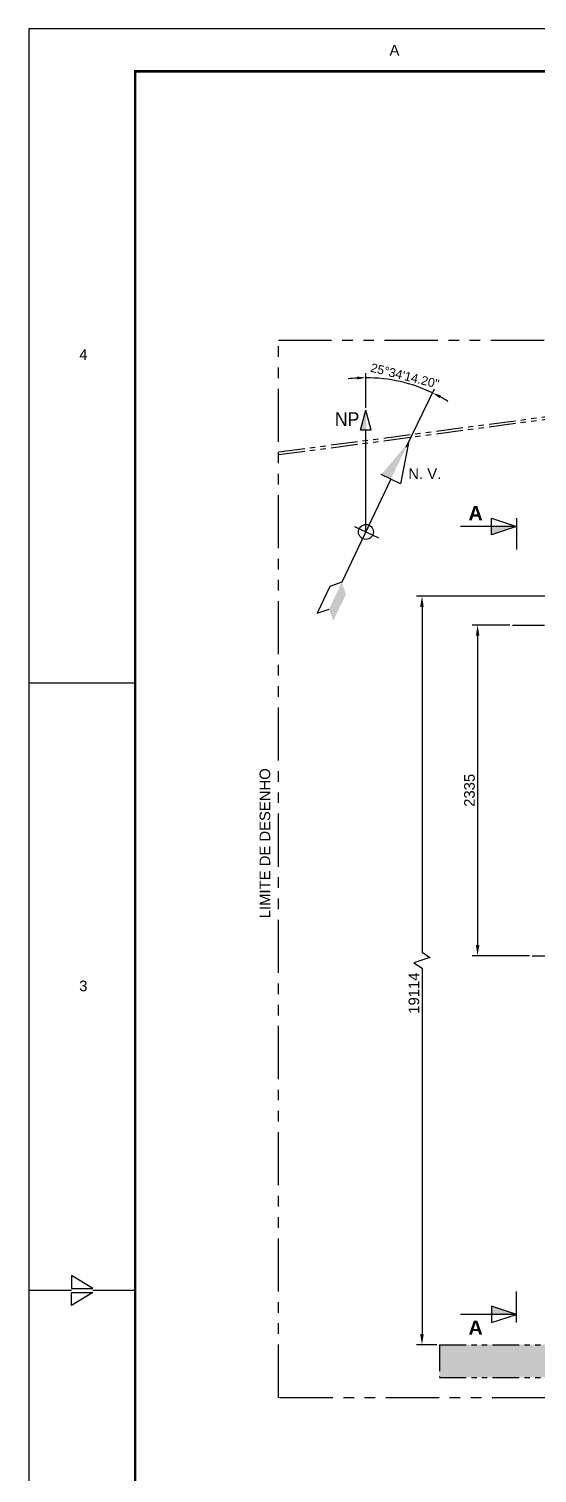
# Model space of a CAD drawing. Header units: millimetres. Extents: x -16232 to 52632, y -3739 to 20678.
# Drawn here: x 0 to 3586, y 7620 to 17820 of the extents above; entities that cross this region are included whole.
import ezdxf
from ezdxf.enums import TextEntityAlignment as Align

# ---------------------------------------------------------------- set-up
doc = ezdxf.new("R2010")
doc.units = ezdxf.units.MM
doc.header["$LTSCALE"] = 300
doc.header["$MEASUREMENT"] = 0
for name, pattern in [('CENTER', [2, 1.25, -0.25, 0.25, -0.25]), ('CENTER2', [1.125, 0.75, -0.125, 0.125, -0.125]), ('PHANTOM2', [1.25, 0.625, -0.125, 0.125, -0.125, 0.125, -0.125])]:
    doc.linetypes.add(name, pattern=pattern)
for name, color, linetype in [('EM-PJ-CENTRO', 10, 'CENTER2'), ('EM-PJ-CHEIA', 5, 'Continuous'), ('EM-PJ-COTA', 7, 'Continuous'), ('EM-PJ-FANTASMA', 8, 'PHANTOM2'), ('EM-PJ-TEXTO', 7, 'Continuous'), ('FORMATO', 7, 'Continuous'), ('MARCAS REVISÃO', 6, 'CENTER')]:
    doc.layers.add(name, color=color, linetype=linetype)
doc.styles.add('BOLD1', font='arial.ttf', dxfattribs={"width": 0.85})
doc.styles.add('PADRAO ANGLO', font='arial.ttf')
doc.styles.add('PADRAO ANGLO NEG', font='arialbd.ttf')
doc.dimstyles.new('COTAS-ANGLO-PADRÃO', dxfattribs={"dimscale": 30, "dimtxt": 2.5, "dimasz": 2.5, "dimexe": 1.25, "dimexo": 0.625, "dimtad": 1, "dimtxsty": 'PADRAO ANGLO', "dimcen": 2.5, "dimclrd": 256, "dimclre": 256, "dimclrt": 256, "dimadec": 0, "dimazin": 0, "dimtfac": 1, "dimtmove": 0, "dimatfit": 0, "dimfxl": 1, "dimarcsym": 0})

# ---------------------------------------------------------------- blocks, each defined once
blk = doc.blocks.new('FORMATO_A1')
for p, q in [((0, 594), (0, 0)), ((841, 594), (0, 594)), ((25, 440), (0, 440)), ((10, 297), (0, 297)), ((25, 297), (15, 297))]:
    blk.add_line(p, q)
at = {"const_width": 0.6}
blk.add_lwpolyline([(831, 584), (25, 584), (25, 10), (831, 10)], close=True, dxfattribs=at)
for points in [[(15, 297.5), (10, 300.5), (10, 297.5)], [(15, 296.5), (10, 293.5), (10, 296.5)]]:
    blk.add_lwpolyline(points, close=True)
at = {"style": 'PADRAO ANGLO'}
for s, p in [('A', (85.99, 588.98)), ('4', (12.81, 517.33)), ('3', (12.81, 368.71))]:
    blk.add_text(s, height=2.5, dxfattribs=at).set_placement(p, align=Align.MIDDLE)
blk = doc.blocks.new('*D24')
at = {"layer": 'Defpoints', "color": 0, "transparency": 16777216}
for p in [(3412, 13609), (3166, 11274), (3552, 11274)]:
    blk.add_point(p, dxfattribs=at)
at = {"layer": 'EM-PJ-COTA', "lineweight": -2, "transparency": 16777216}
for p, q in [((3394, 13609), (3129, 13609)), ((3166, 13534), (3166, 11349)), ((3533, 11274), (3129, 11274))]:
    blk.add_line(p, q, dxfattribs=at)
at = {"layer": 'EM-PJ-COTA', "transparency": 16777216}
for points in [[(3154, 13534), (3179, 13534), (3166, 13609)], [(3154, 11349), (3179, 11349), (3166, 11274)]]:
    blk.add_solid(points, dxfattribs=at)
at = {"layer": 'EM-PJ-COTA', "transparency": 16777216, "insert": (3109, 12442), "char_height": 75, "attachment_point": 5, "rotation": 90, "style": 'PADRAO ANGLO'}
blk.add_mtext('2335', dxfattribs=at)
blk = doc.blocks.new('A$C1C0A25BF')
at = {"layer": 'EM-PJ-CHEIA'}
blk.add_line((0, 8.83), (0, 0), dxfattribs=at)
blk.add_lwpolyline([(0, 6.5), (-7, 4.17), (-7, 8.83), (0, 6.5), (-15.75, 6.5)], dxfattribs=at)
blk.add_solid([(0, 6.5), (-7, 4.17), (-7, 6.5)], dxfattribs=at)
blk = doc.blocks.new('*D28')
at = {"layer": 'Defpoints', "color": 0, "transparency": 16777216}
for p in [(3734, 13813), (2774, 8527), (2897, 8527)]:
    blk.add_point(p, dxfattribs=at)
at = {"layer": 'EM-PJ-COTA', "lineweight": -2, "transparency": 16777216}
for p, q in [((3715, 13813), (2736, 13813)), ((2774, 13738), (2774, 11300)), ((2830, 11262), (2717, 11225)), ((2717, 11225), (2774, 11187)), ((2774, 11300), (2830, 11262)), ((2774, 11187), (2774, 8602)), ((2878, 8527), (2736, 8527))]:
    blk.add_line(p, q, dxfattribs=at)
at = {"layer": 'EM-PJ-COTA', "transparency": 16777216}
for points in [[(2761, 13738), (2786, 13738), (2774, 13813)], [(2761, 8602), (2786, 8602), (2774, 8527)]]:
    blk.add_solid(points, dxfattribs=at)
at = {"layer": 'EM-PJ-COTA', "transparency": 16777216, "insert": (2717, 11010), "char_height": 75, "attachment_point": 5, "rotation": 90, "style": 'PADRAO ANGLO'}
blk.add_mtext('19114', dxfattribs=at)
blk = doc.blocks.new('*D73')
at = {"layer": 'Defpoints', "color": 0, "transparency": 16777216}
for p in [(2539, 15344), (2378, 15128), (2657, 14851), (2378, 14268), (2378, 14268)]:
    blk.add_point(p, dxfattribs=at)
at = {"layer": 'EM-PJ-COTA', "lineweight": -2, "transparency": 16777216}
for p, q in [((2378, 15144), (2378, 15388)), ((2663, 14865), (2861, 15278))]:
    blk.add_line(p, q, dxfattribs=at)
for start, end in [(93.2912, 96.5824), (64.4294, 90), (57.847, 61.1382)]:
    blk.add_arc((2378, 14268), 1088, start, end, dxfattribs=at)
at = {"layer": 'EM-PJ-COTA', "transparency": 16777216}
for points in [[(2315, 15365), (2315, 15344), (2378, 15356)], [(2898, 15212), (2908, 15231), (2847, 15250)]]:
    blk.add_solid(points, dxfattribs=at)
at = {"layer": 'EM-PJ-COTA', "transparency": 16777216, "insert": (2653, 15370), "char_height": 62.5, "attachment_point": 5, "rotation": 345.9507, "style": 'PADRAO ANGLO'}
blk.add_mtext('25°34\'14.20"', dxfattribs=at)

msp = doc.modelspace()

# ---------------------------------------------------------------- hatches: boundary and pattern name
at = {"layer": 'EM-PJ-FANTASMA'}
h = msp.add_hatch(dxfattribs=at)
h.set_pattern_fill('AR-CONC', color=256, scale=25)
h.set_pattern_definition([(50, (995.09, 3541.49), (179.315, -15.688), [18.75, -206.25]), (355, (995.09, 3541.5), (-34.688, 188.048), [15, -165]), (100.4514, (1010.03, 3540.18), (144.6272, 172.36), [15.935, -175.2855]), (46.1842, (995.09, 3591.5), (266.8103, -41.38), [28.125, -309.375]), (96.6356, (1017.32, 3588.04), (233.6655, 243.53), [23.9026, -262.9284]), (351.184, (995.09, 3591.5), (233.6655, 243.53), [22.5, -247.5]), (21, (1020.09, 3578.99), (149.2268, -100.6547), [18.75, -206.25]), (326, (1020.09, 3579), (60.829, 181.2875), [15, -165]), (71.4514, (1032.52, 3570.6), (210.0556, 80.6328), [15.935, -175.2855]), (37.5, (995.086, 3541.49), (3.03996, 83.22346), [0, -163, 0, -167.5, 0, -165.625]), (7.5, (995.09, 3541.49), (65.7674, 98.6029), [0, -95.5, 0, -159.25, 0, -63.125]), (327.5, (939.336, 3541.49), (133.4556, -5.6387), [0, -62.5, 0, -195, 0, -258.75]), (317.5, (914.34, 3541.49), (145.7965, 25.0262), [0, -81.25, 0, -129.5, 0, -183.75])])
h.paths.add_polyline_path([(8582.024, 8295.899), (8582.024, 8526.95), (2897.134, 8526.95), (2897.134, 8295.899)])
h.paths.add_polyline_path([(5453.558, 7622.447), (6199.01, 7622.447), (6199.01, 7821.291), (5453.558, 7821.291)], flags=9)

# ---------------------------------------------------------------- linework, layer by layer
msp.add_line((2377.641, 14268.265), (2377.641, 14985.466))
at = {"layer": 'Defpoints', "color": 0, "linetype": 'ByBlock'}
for p in [(2570.582, 14673.818), (2208.317, 13912.162)]:
    msp.add_point(p, dxfattribs=at)
at = {"layer": 'EM-PJ-CENTRO'}
for p, q in [((3412.315, 13609.01), (8109.686, 13609.01)), ((3551.78, 11274.01), (8110.118, 11274.01))]:
    msp.add_line(p, q, dxfattribs=at)
at = {"layer": 'EM-PJ-COTA'}
for p, q in [((2339.358, 14985.466), (2377.641, 15128.341)), ((2415.925, 14985.466), (2377.641, 15128.341)), ((2415.925, 14985.466), (2339.358, 14985.466)), ((2677.487, 14897.241), (2623.26, 14606.578)), ((2554.216, 14639.614), (2208.317, 13912.162)), ((2623.26, 14606.578), (2485.172, 14672.651)), ((2297.087, 14306.277), (2467.79, 14224.598)), ((2124.295, 13882.525), (2033.654, 13693.094)), ((2208.317, 13912.162), (2124.295, 13882.525)), ((2033.654, 13693.094), (2117.676, 13722.731))]:
    msp.add_line(p, q, dxfattribs=at)
msp.add_circle((2378.302, 14267.417), 52.5, dxfattribs=at)
for points in [[(2339.358, 14985.466), (2377.641, 14985.466), (2377.641, 15128.341)], [(2485.172, 14672.651), (2677.487, 14897.241), (2554.216, 14639.614)], [(2117.676, 13722.731), (2147.313, 13638.709), (2208.317, 13912.162), (2237.954, 13828.141)]]:
    msp.add_solid(points, dxfattribs=at)
at = {"layer": 'EM-PJ-FANTASMA'}
for p, q in [((1760.079, 14832.392, -599292.318), (4715.665, 15221.896, 0.609)), ((1760.079, 14812.946, -609663.547), (4718.391, 15206.117)), ((2897.134, 8526.95), (8582.024, 8526.95)), ((2897.134, 8526.95), (2897.134, 8295.899)), ((2897.134, 8295.899), (8582.024, 8295.899))]:
    msp.add_line(p, q, dxfattribs=at)
at = {"layer": 'MARCAS REVISÃO', "color": 6, "linetype": 'PHANTOM2', "ltscale": 2}
msp.add_lwpolyline([(9644.067, 8153.064), (1760.079, 8153.064), (1760.079, 15621.581), (9644.067, 15621.581)], close=True, dxfattribs=at)

# ---------------------------------------------------------------- block references
for name, p, xscale, yscale, zscale in [('FORMATO_A1', (0, 0), 30, 30, 30), ('A$C1C0A25BF', (3439.62, 14143.486), 25, 25, 25)]:
    msp.add_blockref(name, p, dxfattribs=dict(xscale=xscale, yscale=yscale, zscale=zscale))
at = {"xscale": -25, "yscale": 25, "zscale": 25, "rotation": 180}
msp.add_blockref('A$C1C0A25BF', (3439.62, 8903.548), dxfattribs=at)

# ---------------------------------------------------------------- texts
at = {"layer": 'EM-PJ-TEXTO', "style": 'PADRAO ANGLO'}
msp.add_text('N. V.', height=75, dxfattribs=at).set_placement((2677.196, 14641.009))
at = {"layer": 'EM-PJ-TEXTO', "style": 'PADRAO ANGLO NEG'}
for p in [(3152.134, 14399.53), (3152.134, 8647.504)]:
    msp.add_text('A', height=100, dxfattribs=at).set_placement(p, align=Align.MIDDLE_CENTER)
at = {"layer": 'EM-PJ-TEXTO', "style": 'PADRAO ANGLO'}
msp.add_text('LIMITE DE DESENHO', height=75, rotation=90, dxfattribs=at).set_placement((1665.164, 12068.441), align=Align.MIDDLE_CENTER)
at = {"layer": 'FORMATO', "style": 'BOLD1', "width": 0.9}
msp.add_text('NP', height=98.4375, dxfattribs=at).set_placement((2159.503, 15014.622))

# ---------------------------------------------------------------- dimensions: what is measured, and where the dimension line sits
at = {"layer": 'EM-PJ-COTA'}
dim = msp.add_angular_dim_2l(base=(2538.93037, 15344.45096), line1=((2377.64132, 15128.34067), (2377.64132, 14268.26505)), line2=((2377.64132, 14268.26505), (2656.60642, 14851.27741)), dimstyle='COTAS-ANGLO-PADRÃO', override={"dimscale": 25, "dimdec": 0, "dimaunit": 1, "dimadec": 6}, dxfattribs=at)
dim.commit()
dim.dimension.update_dxf_attribs({"geometry": '*D73', "text_midpoint": (2641.81114, 15323.91867), "dimtype": 162})
dim = msp.add_linear_dim(base=(2773.605, 8526.95), p1=(3733.66, 13812.51), p2=(2897.134, 8526.95), angle=90, text='19114', dimstyle='COTAS-ANGLO-PADRÃO', override={"dimscale": 30, "dimdec": 0}, dxfattribs=at)
dim.commit()
dim.dimension.update_dxf_attribs({"geometry": '*D28', "text_midpoint": (2773.605, 11010.106), "dimtype": 160})
dim = msp.add_linear_dim(base=(3166.386, 11274.01), p1=(3412.315, 13609.01), p2=(3551.78, 11274.01), angle=90, dimstyle='COTAS-ANGLO-PADRÃO', override={"dimscale": 30, "dimdec": 0}, dxfattribs=at)
dim.commit()
dim.dimension.update_dxf_attribs({"geometry": '*D24', "text_midpoint": (3109.317, 12441.51)})

doc.saveas('drawing.dxf')
